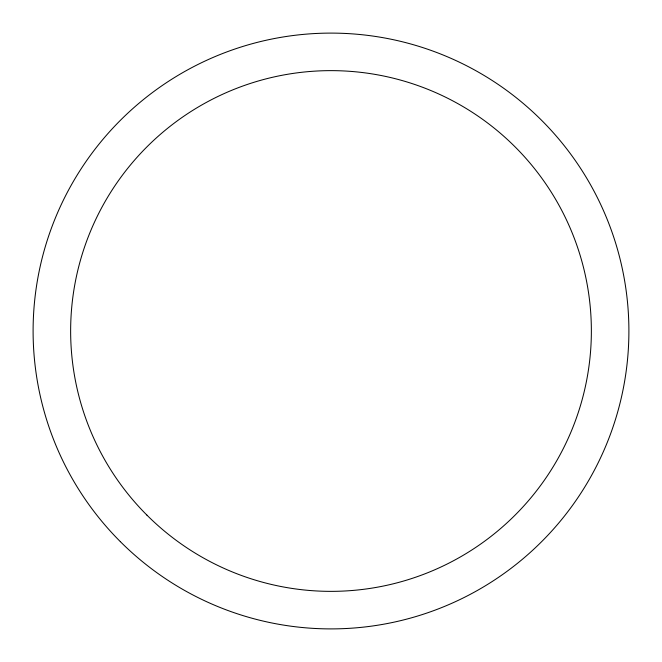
<?xml version="1.0" encoding="UTF-8"?>
<svg xmlns="http://www.w3.org/2000/svg" width="662" height="662" viewBox="0 0 662 662"><rect width="100%" height="100%" fill="white"/><g stroke="black" fill="none" stroke-linecap="round" stroke-linejoin="round"><path stroke-width="0.99" d="M120.352 541.648A297.9 297.9 0 0 0 618.747 408.098A297.9 297.9 0 0 0 253.902 43.253A297.9 297.9 0 0 0 120.352 541.648M146.898 515.102A260.365 260.365 0 0 0 582.494 398.383A260.365 260.365 0 0 0 263.617 79.506A260.365 260.365 0 0 0 146.898 515.102"/></g></svg>
